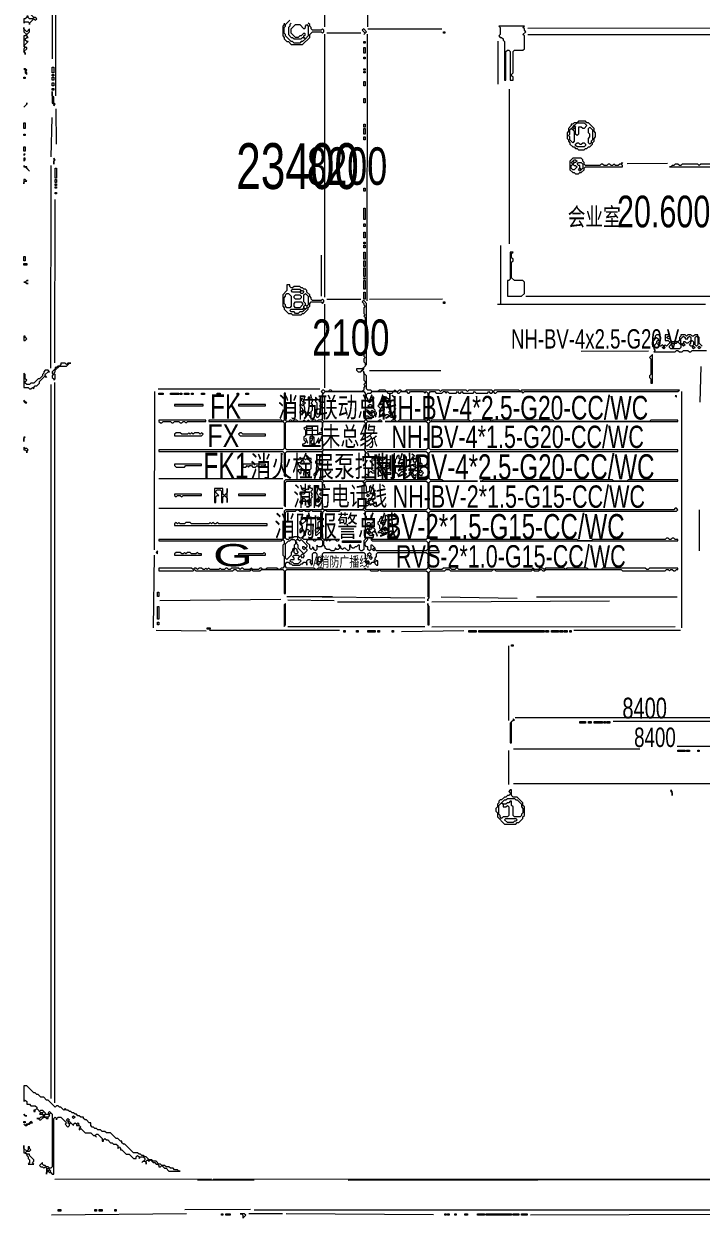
# Model space of a CAD drawing. Extents: x 10 to 1972, y 14 to 1392.
# Drawn here: x 10 to 486, y 14 to 854 of the extents above; entities that cross this region are included whole.
import ezdxf

# ---------------------------------------------------------------- set-up
doc = ezdxf.new("R2010")
doc.units = 0
for name, color, linetype, lineweight in [('OCR_TEXT', 6, 'Continuous', 0), ('TRACE_CURVE', 6, 'Continuous', 0), ('TRACE_STRAIGHT', 5, 'Continuous', 0), ('TRACE_TEXT_SYMBOL', 6, 'Continuous', 0)]:
    doc.layers.add(name, color=color, linetype=linetype, lineweight=lineweight)
doc.styles.add('wqy-unicode', font='wqy-unicode.lff')

msp = doc.modelspace()

# ---------------------------------------------------------------- linework, layer by layer
at = {"layer": 'TRACE_CURVE', "color": 6}
for points in [[(494, 755), (486, 755), (485, 754), (484, 755), (473, 755), (472, 754), (471, 754), (470, 755), (468, 755), (467, 754), (466, 754), (465, 753), (464, 753), (495, 753)], [(249, 659), (248, 658), (249, 657), (249, 656), (250, 655), (249, 654), (249, 650), (250, 649), (249, 648), (250, 647), (250, 622), (249, 621), (249, 620), (250, 619), (249, 618), (249, 616), (250, 615), (250, 613), (248, 611), (244, 611), (244, 610), (245, 609), (247, 609), (248, 610), (249, 609), (249, 603), (250, 602), (250, 601), (249, 600), (250, 599), (249, 598), (249, 596), (248, 595), (227, 595), (226, 596), (225, 596), (224, 595), (222, 595), (221, 596), (220, 596), (219, 595), (220, 594), (220, 588), (219, 587), (218, 588), (218, 590), (217, 589), (215, 591), (215, 588), (216, 587), (216, 583), (215, 582), (215, 578), (216, 577), (217, 577), (218, 578), (218, 579), (219, 580), (220, 579), (220, 576), (219, 575), (217, 575), (216, 574), (215, 575)], [(327, 595), (328, 594), (336, 594), (337, 595), (338, 594), (339, 594), (340, 595), (341, 594), (342, 594), (343, 595), (360, 595), (361, 594), (362, 595), (470, 595), (471, 596), (360, 596), (359, 595), (358, 596), (341, 596), (340, 595), (339, 596), (323, 596), (322, 595), (321, 596), (304, 596), (303, 595), (302, 596), (279, 596), (278, 595), (276, 595), (275, 596), (274, 596), (273, 595), (272, 595), (271, 596), (270, 595), (265, 595), (264, 596), (260, 596), (259, 595), (255, 595), (254, 596), (252, 596), (251, 597), (251, 606), (249, 608), (249, 609), (248, 610), (249, 611), (249, 612), (251, 614), (251, 657), (249, 659)], [(472, 634), (471, 633), (471, 631), (470, 630), (469, 630), (468, 631), (467, 630), (466, 630), (464, 632), (463, 632), (462, 633), (463, 634), (464, 634), (464, 635), (461, 635), (461, 631), (463, 631), (464, 630), (464, 629), (462, 627), (461, 628), (460, 627), (459, 628), (458, 627), (457, 627), (456, 628), (456, 629), (457, 630), (457, 631), (458, 632), (458, 633), (457, 634), (457, 635), (455, 635), (454, 634), (454, 633), (453, 632), (452, 632), (452, 627), (453, 626), (453, 625), (454, 624), (453, 623), (468, 623), (469, 624), (470, 624), (471, 623), (473, 623), (474, 624), (477, 624), (478, 623), (479, 623), (480, 624), (490, 624)], [(487, 627), (485, 629), (485, 633), (484, 634), (484, 635), (482, 635), (481, 634), (480, 634), (479, 635), (477, 635), (476, 634), (475, 635), (472, 635), (472, 634)], [(215, 575), (213, 575), (212, 574), (211, 574), (210, 575), (209, 574), (208, 574), (207, 575), (206, 574), (203, 574), (202, 575), (200, 575), (199, 574), (198, 575), (197, 575), (196, 574), (195, 574), (194, 575), (194, 594), (193, 594), (193, 575), (192, 574), (191, 575), (140, 575), (140, 574), (192, 574), (193, 573), (193, 555), (192, 554), (105, 554), (105, 553), (192, 553), (193, 552), (193, 536), (194, 535), (194, 552), (195, 553), (219, 553), (220, 552), (220, 550), (219, 549), (218, 550), (218, 545), (217, 544), (216, 545), (216, 546), (215, 546), (215, 545), (216, 544), (216, 543), (217, 542), (217, 540), (214, 537), (214, 536), (215, 536), (216, 537), (216, 538), (217, 539), (217, 540), (218, 541), (219, 541), (220, 540), (220, 534), (219, 533)], [(254, 594), (255, 595), (265, 595), (266, 594), (269, 594), (270, 595), (272, 595), (273, 594), (274, 594), (275, 595), (279, 595), (280, 594), (281, 594), (282, 595), (291, 595), (292, 594), (293, 595), (294, 594), (294, 575), (293, 574), (292, 575), (274, 575), (273, 574), (272, 574), (271, 575), (269, 575), (268, 574), (264, 574), (293, 574), (294, 573), (294, 555), (293, 554), (251, 554), (250, 555), (250, 559), (251, 560), (250, 561), (250, 568), (251, 569), (251, 573), (252, 574), (262, 574), (261, 575), (260, 575), (259, 574), (252, 574), (250, 576), (250, 577), (251, 578), (252, 578), (253, 577), (256, 577), (256, 578), (257, 579), (258, 579), (258, 580), (257, 581), (257, 582), (256, 583), (256, 588), (255, 589), (256, 590), (256, 591), (255, 591)], [(255, 591), (255, 590), (254, 589), (254, 588), (253, 587), (252, 588), (252, 590), (251, 591), (251, 593), (252, 594), (254, 594)], [(410, 491), (409, 490), (400, 490), (399, 491), (296, 491), (295, 492), (295, 510), (296, 511), (469, 511), (470, 512), (469, 513), (468, 513), (467, 512), (296, 512), (295, 513), (295, 531), (296, 532), (329, 532), (305, 532), (304, 533), (296, 533), (295, 534), (295, 552), (296, 553), (470, 553), (470, 554), (296, 554), (295, 555), (295, 573), (296, 574), (470, 574), (470, 575), (451, 575), (450, 574), (383, 574), (382, 575), (340, 575), (339, 574), (338, 575), (326, 575), (325, 574), (324, 574), (323, 575), (297, 575), (296, 574), (295, 575), (295, 594), (296, 595), (299, 595), (300, 594), (304, 594), (305, 595), (306, 595), (307, 594), (308, 595), (309, 594), (314, 594), (315, 595), (316, 594), (317, 594), (318, 595), (319, 594), (326, 594), (327, 595)], [(219, 533), (194, 533), (193, 532), (193, 515), (194, 514), (194, 531), (195, 532), (219, 532), (220, 531), (220, 526), (219, 525), (218, 526), (218, 527), (217, 527), (216, 528), (215, 528), (215, 515), (217, 515), (219, 517), (220, 516), (220, 513), (219, 512), (194, 512), (193, 511), (193, 492), (192, 491), (105, 491), (105, 490), (191, 490), (192, 491), (193, 490), (193, 488), (192, 487), (192, 480), (193, 479), (193, 472), (192, 471), (191, 471), (190, 470), (189, 470), (188, 471), (181, 471), (180, 470), (178, 470), (177, 471), (176, 471), (175, 470), (171, 470), (170, 471), (169, 470), (165, 470), (164, 471), (163, 471), (162, 470), (161, 471), (156, 471), (155, 470), (154, 470), (153, 471), (152, 471), (151, 470), (149, 470), (148, 471), (147, 470)], [(375, 469), (376, 469), (377, 470), (430, 470), (431, 469), (461, 469), (462, 470), (463, 470), (464, 469), (465, 470), (466, 470), (467, 469), (468, 469), (469, 470), (470, 470), (470, 471), (450, 471), (449, 470), (448, 470), (447, 471), (417, 471), (416, 470), (407, 470), (406, 471), (392, 471), (391, 470), (390, 471), (377, 471), (376, 470), (375, 471), (373, 471), (372, 470), (369, 470), (368, 471), (367, 470), (316, 470), (315, 471), (314, 471), (313, 470), (311, 470), (310, 471), (305, 471), (304, 470), (296, 470), (295, 471), (295, 481), (296, 482), (302, 482), (302, 483), (296, 483), (295, 484), (295, 489), (296, 490), (470, 490), (470, 491), (468, 491), (467, 492), (466, 492), (465, 491), (464, 491), (463, 492), (462, 492), (461, 491), (410, 491)], [(213, 481), (214, 482), (215, 482), (216, 481), (216, 474), (217, 473), (220, 476), (220, 481), (221, 482), (249, 482), (250, 481), (250, 478), (251, 477), (250, 476), (250, 475), (251, 475), (252, 474), (254, 474), (255, 475), (256, 475), (258, 473), (259, 473), (259, 476), (258, 476), (257, 477), (257, 478), (258, 479), (258, 481), (259, 482), (293, 482), (294, 481), (294, 471), (293, 470), (251, 470), (250, 471), (249, 470), (221, 470), (220, 471), (217, 471), (216, 470), (215, 470), (214, 471), (195, 471), (194, 472), (194, 474), (195, 475), (196, 475), (197, 474), (198, 474), (199, 473), (204, 473), (205, 474), (206, 474), (207, 475), (208, 475), (209, 474), (209, 473), (209, 476), (210, 477), (211, 477), (212, 476), (211, 475), (212, 474), (212, 473)], [(212, 473), (213, 474), (213, 481)], [(147, 470), (141, 470), (140, 471), (139, 470), (138, 471), (137, 470), (136, 470), (135, 471), (133, 471), (132, 470), (131, 471), (130, 471), (129, 470), (128, 471), (105, 471), (105, 469), (129, 469), (130, 470), (131, 469), (157, 469), (158, 470), (159, 470), (160, 469), (169, 469), (170, 470), (171, 469), (176, 469), (177, 470), (192, 470), (193, 469), (193, 453), (194, 453), (194, 469), (195, 470), (253, 470), (254, 469), (259, 469), (260, 470), (261, 469), (293, 469), (294, 468), (294, 451), (295, 450), (294, 449), (294, 448), (294, 449), (295, 450), (295, 468), (296, 469), (306, 469), (307, 470), (309, 470), (310, 469), (339, 469), (340, 470), (341, 470), (342, 469), (367, 469), (368, 470), (369, 469), (372, 469), (373, 470), (374, 470), (375, 469)]]:
    msp.add_lwpolyline(points, dxfattribs=at)
for points in [[(455, 633), (456, 632), (456, 631), (455, 630), (455, 629), (453, 627), (452, 628), (452, 630)], [(469, 629), (470, 630), (472, 628), (472, 626), (471, 625), (465, 625), (464, 626), (464, 627), (466, 629)], [(474, 634), (475, 633), (475, 632), (477, 632), (477, 633), (478, 634), (479, 633), (479, 631), (477, 629), (476, 629), (475, 630), (474, 630), (474, 629), (473, 628), (472, 629), (472, 632)], [(479, 630), (480, 631), (481, 630), (481, 628), (480, 627), (479, 627), (478, 628), (479, 629)], [(482, 633), (483, 634), (484, 633), (484, 628), (483, 627), (482, 628)], [(459, 626), (460, 627), (461, 626), (460, 625)], [(473, 628), (474, 629), (475, 628), (474, 627)], [(480, 626), (481, 627), (482, 626), (481, 625)], [(484, 626), (485, 627), (486, 626), (485, 625)], [(222, 595), (249, 595), (250, 594), (250, 575), (249, 574), (221, 574), (220, 575), (220, 593)], [(216, 582), (217, 583), (218, 583), (219, 582), (218, 581), (218, 580), (217, 579), (216, 580)], [(218, 585), (219, 586), (220, 585), (219, 584)], [(251, 581), (252, 582), (253, 581), (252, 580)], [(252, 585), (253, 586), (254, 586), (255, 585), (254, 584), (253, 584)], [(252, 580), (253, 581), (254, 580), (253, 579)], [(253, 579), (254, 580), (255, 579), (254, 578)], [(254, 581), (255, 582), (256, 581), (255, 580)], [(194, 573), (195, 574), (219, 574), (220, 573), (220, 570), (219, 569), (219, 568), (220, 567), (219, 566), (218, 566), (217, 565), (219, 565), (220, 564), (219, 563), (219, 562), (217, 560), (217, 559), (218, 559), (218, 560), (219, 561), (220, 560), (220, 555), (219, 554), (195, 554), (194, 555)], [(220, 573), (221, 574), (249, 574), (250, 573), (250, 555), (249, 554), (221, 554), (220, 555)], [(218, 546), (219, 547), (220, 546), (220, 545), (219, 544), (218, 545)], [(220, 553), (221, 554), (249, 554), (250, 553), (250, 533), (249, 532), (221, 532), (220, 533)], [(252, 553), (293, 553), (294, 552), (294, 534), (293, 533), (251, 533), (250, 534), (250, 536), (251, 537), (252, 536), (252, 537), (254, 539), (255, 538), (257, 538), (257, 539), (256, 539), (254, 541), (255, 542), (255, 548), (256, 549), (251, 549), (250, 550), (250, 551)], [(220, 531), (221, 532), (248, 532), (249, 531), (249, 513), (248, 512), (221, 512), (220, 513)], [(250, 531), (251, 532), (293, 532), (294, 531), (294, 513), (293, 512), (251, 512), (250, 513), (250, 514), (251, 515), (252, 515), (253, 516), (255, 516), (257, 514), (258, 515), (258, 517), (256, 517), (255, 518), (257, 520), (257, 523), (256, 524), (256, 527), (255, 527), (254, 528), (254, 529), (253, 528), (253, 525), (252, 524), (251, 525), (251, 528), (250, 529)], [(217, 520), (218, 521), (219, 520), (218, 519)], [(218, 523), (219, 524), (220, 523), (219, 522)], [(251, 522), (252, 523), (253, 522), (252, 521)], [(255, 523), (256, 524), (257, 523), (256, 522)], [(216, 519), (217, 520), (218, 519), (218, 518), (217, 517), (216, 518)], [(251, 517), (252, 518), (253, 517), (252, 516)], [(252, 519), (253, 520), (254, 519), (253, 518)], [(201, 511), (202, 512), (203, 512), (204, 511), (206, 511), (207, 512), (208, 511), (211, 511), (212, 512), (213, 511), (219, 511), (220, 510), (220, 509), (219, 508), (219, 507), (218, 506), (217, 507), (216, 506), (215, 507), (215, 508), (215, 494), (216, 494), (218, 496), (219, 496), (220, 495), (220, 492), (219, 491), (207, 491), (206, 492), (204, 492), (203, 493), (200, 493), (199, 492), (197, 492), (196, 491), (195, 491), (194, 492), (194, 510), (195, 511)], [(217, 503), (218, 504), (219, 503), (219, 500), (218, 499), (217, 500)], [(218, 506), (219, 507), (220, 506), (219, 505)], [(222, 512), (223, 511), (232, 511), (233, 512), (249, 512), (250, 511), (250, 491), (249, 490), (249, 484), (248, 483), (247, 483), (246, 484), (246, 487), (245, 487), (244, 486), (243, 486), (242, 485), (241, 485), (240, 486), (240, 487), (239, 487), (239, 484), (238, 483), (236, 485), (235, 485), (234, 484), (233, 485), (233, 486), (232, 487), (231, 487), (232, 486), (232, 485), (231, 484), (230, 484), (229, 485), (229, 484), (228, 483), (226, 483), (225, 484), (223, 484), (222, 485), (222, 486), (221, 487), (221, 490), (222, 491), (223, 490), (224, 491), (225, 490), (226, 491), (229, 491), (230, 490), (231, 490), (232, 491), (221, 491), (220, 492), (220, 510)], [(250, 510), (251, 511), (293, 511), (294, 510), (294, 492), (293, 491), (254, 491), (255, 490), (293, 490), (294, 489), (294, 484), (293, 483), (258, 483), (257, 484), (257, 485), (255, 487), (254, 487), (254, 484), (253, 483), (252, 484), (252, 486), (251, 486), (250, 487), (250, 489), (252, 491), (250, 493), (250, 495), (251, 496), (253, 494), (256, 494), (255, 495), (255, 496), (256, 497), (257, 496), (257, 498), (255, 500), (255, 503), (256, 504), (254, 506), (255, 507), (255, 508), (254, 508), (254, 506), (253, 505), (252, 505), (251, 506), (251, 507), (250, 508)], [(217, 500), (218, 499), (218, 498), (216, 496), (215, 497), (215, 498)], [(251, 502), (252, 503), (253, 503), (254, 502), (253, 501), (252, 501)], [(251, 498), (252, 499), (253, 498), (253, 497), (252, 496), (251, 497)], [(252, 496), (253, 497), (254, 496), (253, 495)], [(253, 499), (254, 500), (255, 499), (254, 498)], [(197, 490), (198, 491), (200, 491), (201, 490), (201, 488), (200, 487), (200, 485), (199, 484), (199, 483), (198, 482), (198, 480), (195, 477), (194, 478), (194, 488), (196, 490)], [(201, 490), (202, 491), (203, 491), (204, 490), (205, 491), (209, 487), (209, 486), (208, 485), (207, 486), (206, 486), (206, 485), (207, 484), (208, 485), (209, 484), (209, 483), (207, 481), (203, 485), (203, 487), (202, 488), (202, 489)], [(209, 490), (210, 491), (213, 491), (214, 490), (215, 490), (216, 491), (219, 491), (220, 490), (220, 487), (219, 486), (217, 486), (216, 487), (216, 484), (215, 483), (214, 484), (214, 485), (213, 486), (213, 485), (212, 484), (211, 485), (211, 487), (209, 489)], [(199, 479), (200, 480), (203, 480), (204, 479), (203, 478), (203, 477), (204, 477), (205, 476), (203, 474), (200, 474), (199, 475), (198, 475), (197, 476), (198, 477), (200, 477), (200, 478)], [(200, 484), (201, 485), (202, 484), (202, 483), (203, 482), (202, 481), (201, 481), (200, 482)], [(205, 480), (206, 481), (207, 480), (207, 479), (206, 478), (205, 479)], [(217, 478), (218, 479), (219, 478), (219, 476), (218, 475), (217, 476)], [(252, 481), (253, 482), (254, 481), (254, 480), (253, 479), (252, 480)], [(253, 478), (254, 479), (255, 478), (254, 477)], [(255, 484), (256, 485), (257, 484), (256, 483)], [(251, 475), (252, 476), (253, 475), (252, 474)], [(256, 476), (257, 477), (258, 476), (257, 475)]]:
    msp.add_lwpolyline(points, close=True, dxfattribs=at)
at = {"layer": 'TRACE_STRAIGHT', "color": 5}
for p, q in [((221.71, 851.38), (221.71, 1022.62)), ((32.55, 802.87), (32.67, 1012.63)), ((30, 950), (30, 829)), ((251.62, 895.13), (251.69, 851.37)), ((252, 850), (304, 850)), ((364.37, 850.56), (499.38, 850.75)), ((221.71, 661.38), (221.71, 846.38)), ((223.12, 847.32), (246.87, 847.32)), ((251.54, 658.87), (251.68, 846.38)), ((343.46, 811.11), (343.66, 841.39)), ((364.37, 846.03), (500.63, 846.12)), ((351.36, 807.63), (351.37, 698.88)), ((32.45, 793.88), (32.65, 768.86)), ((29.17, 760.1), (29.91, 787.64)), ((434.37, 755.4), (462.7, 755.59)), ((29.03, 611.38), (29.09, 753.88)), ((31.82, 615.13), (31.9, 730.13)), ((345.28, 697.63), (345.28, 656.38)), ((219, 691), (219, 662)), ((221.7, 597.62), (221.71, 656.38)), ((223.12, 659.94), (246.87, 659.94)), ((253.12, 659.98), (304.38, 660.26)), ((343.13, 656.53), (489.38, 656.43)), ((363, 662), (502, 662)), ((401.87, 623.48), (449.38, 623.59)), ((253.12, 609.84), (303.12, 609.8)), ((485.63, 587.59), (486.26, 612.61)), ((29, 600), (29, 98)), ((31.7, 95.12), (31.73, 601.38)), ((104.37, 596.84), (218.12, 596.84)), ((101.91, 483.87), (102.13, 595.12)), ((472.63, 428.87), (472.68, 595.13)), ((105, 534), (192, 534)), ((105, 513), (192, 513)), ((485, 512), (485, 483)), ((101.12, 428.85), (101.77, 480.13)), ((105.62, 448.25), (190.62, 449.12)), ((195, 451), (227, 451)), ((195.62, 450.94), (291.89, 449.96)), ((195.62, 448.52), (228.14, 448.17)), ((230.62, 447.3), (291.88, 447.31)), ((296.88, 447.13), (421.88, 447.94)), ((303.35, 450.75), (356.87, 449.89)), ((370.62, 450.82), (469.37, 450.83)), ((195.62, 430), (291.88, 429.77)), ((296.87, 429.74), (468.13, 429.97)), ((103.15, 427.33), (138.15, 426.9)), ((140.62, 427.23), (231.88, 427.29)), ((275.6, 426.38), (319.38, 427.12)), ((396.87, 427.27), (471.87, 427.3)), ((351.03, 363.87), (351.09, 416.38)), ((355.62, 365.85), (544.38, 365.88)), ((424.37, 363.35), (544.38, 363.41)), ((469.38, 345.85), (544.38, 345.91)), ((350.98, 318.87), (351.07, 342.63)), ((354.38, 343.78), (443.13, 343.86)), ((354.37, 319.45), (533.12, 319.54)), ((31.87, 41.41), (141.87, 41.57)), ((132, 41), (172, 41)), ((143.12, 41.44), (606.87, 41.52)), ((238.13, 40.59), (606.88, 41.23)), ((29.35, 16.29), (124.38, 17.34)), ((123.13, 20.07), (169.38, 20.24)), ((168.12, 17.16), (191.88, 17.23)), ((171.88, 19.8), (665.63, 19.92)), ((194.37, 17.28), (298.14, 16.51)), ((366.37, 16.38), (731.88, 17.46))]:
    msp.add_line(p, q, dxfattribs=at)
at = {"layer": 'TRACE_TEXT_SYMBOL', "color": 6}
for points in [[(14, 862), (14, 861), (17, 858), (16, 857), (14, 857), (13, 858), (13, 859), (12, 859), (12, 858), (11, 857), (10, 857), (10, 854), (11, 855), (13, 855), (14, 854), (14, 853), (14, 854), (17, 857), (18, 856), (19, 857), (18, 858), (17, 858), (15, 860), (15, 861)], [(10, 851), (10, 848), (12, 846), (11, 845), (10, 845), (10, 838), (11, 837), (10, 836), (10, 834), (11, 833), (11, 832), (11, 833), (10, 834), (12, 836), (12, 837), (11, 837), (10, 838), (13, 841), (12, 841), (11, 842), (11, 843), (12, 844), (13, 844), (12, 845), (12, 846), (14, 848), (14, 850), (12, 848), (10, 850)], [(201, 853), (204, 853), (207, 850), (208, 851), (208, 852), (209, 853), (210, 852), (210, 845), (208, 843), (207, 844), (207, 845), (208, 846), (207, 847), (205, 845), (204, 845), (203, 844), (201, 844), (198, 847), (198, 850)], [(249, 850), (248, 849), (250, 847), (249, 846), (251, 848)], [(305, 848), (306, 848), (306, 847), (305, 847)], [(344, 852), (345, 851), (345, 846), (344, 845), (345, 844), (346, 844), (347, 843), (347, 842), (348, 841), (348, 814), (349, 814), (349, 834), (350, 835), (351, 835), (352, 834), (352, 814), (354, 814), (354, 816), (353, 817), (353, 818), (354, 819), (354, 834), (355, 835), (361, 835), (362, 836), (362, 845), (361, 846), (363, 848), (362, 849), (362, 850), (361, 851), (362, 852)], [(249, 841), (250, 841), (250, 840), (249, 840)], [(249, 837), (250, 837), (250, 833), (249, 833)], [(30, 823), (31, 823), (31, 819), (30, 819)], [(249, 830), (250, 830), (250, 829), (249, 829)], [(10, 822), (11, 821), (11, 819), (12, 818), (12, 819), (11, 820), (12, 821), (11, 822)], [(10, 816), (11, 816), (11, 815), (10, 815)], [(30, 818), (31, 818), (31, 817), (30, 817)], [(30, 816), (31, 816), (31, 814), (30, 814)], [(249, 822), (250, 822), (250, 821), (249, 821)], [(249, 820), (250, 820), (250, 819), (249, 819)], [(30, 812), (31, 812), (31, 810), (30, 810)], [(30, 808), (31, 808), (31, 807), (30, 807)], [(30, 806), (30, 798), (31, 797), (31, 796), (32, 797), (31, 798), (31, 802), (30, 803)], [(249, 813), (250, 813), (250, 810), (249, 810)], [(12, 798), (12, 797), (10, 795), (12, 797)], [(249, 801), (250, 801), (250, 798), (249, 798)], [(10, 784), (11, 784), (11, 780), (10, 780)], [(249, 783), (250, 783), (250, 781), (249, 781)], [(400, 785), (399, 784), (397, 784), (396, 783), (395, 783), (395, 782), (393, 780), (393, 778), (392, 777), (392, 773), (393, 772), (393, 771), (394, 770), (394, 769), (396, 767), (397, 767), (398, 766), (399, 766), (400, 765), (404, 765), (405, 766), (406, 766), (407, 767), (408, 767), (410, 769), (410, 770), (411, 771), (411, 773), (412, 774), (412, 777), (411, 778), (411, 780), (407, 784), (406, 784), (405, 785)], [(395, 780), (396, 781), (397, 780), (396, 779)], [(396, 781), (397, 782), (398, 781), (397, 780)], [(399, 784), (404, 784), (406, 782), (404, 780), (403, 780), (402, 781), (400, 781), (400, 776), (399, 775), (398, 776), (398, 781), (397, 782)], [(407, 780), (408, 781), (410, 779), (410, 772), (409, 771), (409, 770), (408, 769), (407, 770), (407, 773), (408, 774), (408, 776), (407, 777)], [(10, 776), (11, 776), (11, 775), (10, 775)], [(249, 780), (250, 780), (250, 776), (249, 776)], [(249, 774), (250, 774), (250, 772), (249, 772)], [(394, 779), (395, 780), (397, 778), (397, 771), (396, 770), (394, 772), (394, 774), (393, 775), (394, 776)], [(10, 767), (11, 767), (11, 764), (10, 764)], [(398, 769), (399, 770), (400, 770), (401, 769), (402, 769), (403, 770), (404, 770), (405, 769), (405, 768), (404, 767), (399, 767), (398, 768)], [(10, 762), (10, 761), (11, 762)], [(10, 759), (10, 757), (11, 758), (11, 759)], [(31, 759), (31, 755), (31, 757), (32, 758)], [(396, 759), (394, 757), (394, 751), (396, 749), (397, 749), (398, 748), (400, 748), (401, 749), (402, 749), (404, 751), (404, 752), (405, 753), (431, 753), (431, 754), (430, 755), (431, 756), (430, 755), (429, 755), (428, 754), (426, 754), (425, 755), (424, 754), (423, 754), (422, 755), (421, 755), (420, 754), (418, 754), (417, 755), (416, 755), (415, 754), (405, 754), (404, 755), (404, 756), (403, 757), (403, 758), (402, 759)], [(395, 756), (396, 757), (397, 756), (396, 755)], [(396, 757), (397, 758), (398, 758), (399, 757), (398, 756), (397, 756)], [(399, 755), (400, 756), (402, 756), (403, 755), (403, 752), (402, 751), (401, 752), (401, 754), (400, 754)], [(10, 754), (10, 753), (11, 753), (14, 750), (12, 752), (12, 753), (11, 753)], [(32, 752), (33, 752), (33, 745), (32, 745)], [(395, 754), (396, 755), (397, 754), (398, 754), (399, 753), (397, 751), (396, 751), (395, 752)], [(400, 751), (401, 752), (402, 751), (401, 750)], [(10, 744), (10, 741), (10, 742), (11, 743), (12, 743), (11, 744)], [(32, 744), (33, 744), (33, 742), (32, 742)], [(32, 741), (33, 741), (33, 740), (32, 740)], [(32, 739), (33, 739), (33, 738), (32, 738)], [(32, 735), (33, 735), (33, 734), (32, 734)], [(249, 738), (250, 738), (250, 736), (249, 736)], [(249, 724), (250, 724), (250, 716), (249, 716)], [(249, 713), (250, 713), (250, 711), (249, 711)], [(249, 707), (250, 707), (250, 703), (249, 703)], [(249, 700), (250, 700), (250, 699), (249, 699)], [(249, 698), (250, 698), (250, 696), (249, 696)], [(10, 690), (11, 690), (11, 687), (10, 687)], [(249, 693), (250, 693), (250, 688), (249, 688)], [(352, 693), (352, 674), (351, 673), (350, 673), (350, 662), (360, 662), (362, 664), (362, 672), (361, 673), (355, 673), (353, 675), (353, 686), (354, 687), (354, 688), (353, 689), (353, 692), (354, 693)], [(10, 685), (12, 685), (12, 684), (10, 684)], [(249, 687), (250, 687), (250, 683), (249, 683)], [(249, 682), (250, 682), (250, 676), (249, 676)], [(12, 673), (11, 672), (10, 672), (11, 672), (12, 671), (13, 671), (12, 671), (11, 672), (12, 673), (13, 673)], [(249, 675), (250, 675), (250, 674), (249, 674)], [(249, 673), (250, 673), (250, 667), (249, 667)], [(195, 670), (195, 666), (192, 663), (192, 655), (193, 654), (193, 653), (196, 650), (198, 650), (199, 649), (205, 649), (206, 650), (207, 650), (210, 653), (210, 654), (211, 655), (211, 657), (212, 658), (219, 658), (220, 657), (221, 658), (221, 659), (220, 660), (219, 659), (213, 659), (212, 660), (212, 661), (211, 662), (211, 663), (209, 665), (209, 666), (208, 667), (207, 667), (206, 668), (205, 668), (204, 669), (200, 669), (199, 668), (198, 668), (197, 669), (197, 670)], [(194, 663), (195, 664), (196, 664), (198, 662), (198, 655), (197, 654), (195, 654), (194, 655), (194, 656), (193, 657), (193, 661), (194, 662)], [(198, 666), (199, 667), (204, 667), (205, 666), (204, 665), (199, 665)], [(204, 665), (205, 666), (206, 666), (207, 665), (206, 664), (205, 664)], [(207, 663), (208, 664), (210, 662), (210, 656), (209, 655), (208, 656), (208, 657), (207, 658)], [(249, 665), (250, 665), (250, 660), (249, 660)], [(200, 662), (201, 663), (204, 663), (205, 662), (205, 661), (204, 660), (201, 660), (200, 661)], [(200, 657), (201, 658), (205, 658), (206, 657), (206, 656), (204, 654), (201, 654), (200, 655)], [(207, 655), (208, 656), (209, 655), (209, 654), (208, 653), (207, 654)], [(305, 658), (306, 658), (306, 657), (305, 657)], [(197, 652), (198, 653), (206, 653), (207, 652), (206, 651), (204, 651), (203, 650), (201, 650), (200, 651), (198, 651)], [(206, 653), (207, 654), (208, 653), (207, 652)], [(10, 634), (10, 631), (11, 631), (12, 632), (11, 633), (11, 634)], [(36, 615), (36, 614), (35, 613), (34, 613), (33, 612), (32, 612), (32, 611), (30, 609), (30, 608), (31, 607), (30, 606), (30, 605), (31, 604), (31, 603), (32, 604), (32, 607), (31, 608), (32, 609), (32, 610), (35, 613), (40, 613), (42, 615), (43, 615), (41, 615), (40, 614), (39, 615)], [(452, 621), (450, 619), (451, 618), (451, 607), (450, 606), (450, 605), (451, 604), (451, 601), (452, 601)], [(25, 610), (24, 609), (24, 608), (23, 607), (23, 606), (21, 604), (20, 604), (17, 601), (15, 601), (14, 600), (12, 600), (11, 601), (11, 602), (12, 603), (11, 604), (11, 607), (10, 608), (10, 598), (13, 598), (14, 597), (15, 597), (16, 598), (17, 597), (17, 598), (18, 599), (19, 599), (21, 601), (21, 602), (25, 606), (26, 605), (25, 606), (25, 607), (27, 609), (28, 609), (27, 610)], [(10, 589), (10, 588), (11, 587), (12, 587)], [(105, 594), (108, 594), (108, 593), (105, 593)], [(113, 594), (119, 594), (119, 593), (113, 593)], [(120, 594), (121, 594), (121, 593), (120, 593)], [(123, 594), (126, 594), (126, 593), (123, 593)], [(128, 594), (129, 594), (129, 593), (128, 593)], [(135, 594), (137, 594), (137, 593), (135, 593)], [(146, 594), (148, 594), (148, 593), (146, 593)], [(160, 594), (161, 594), (161, 593), (160, 593)], [(166, 594), (168, 594), (168, 593), (166, 593)], [(210, 591), (210, 590), (209, 589), (207, 589), (206, 590), (205, 590), (205, 589), (206, 588), (207, 588), (208, 587), (206, 585), (205, 586), (204, 586), (204, 585), (206, 583), (206, 582), (205, 581), (204, 581), (204, 580), (205, 579), (206, 579), (206, 581), (207, 582), (208, 581), (208, 577), (210, 579), (211, 578), (211, 577), (212, 577), (212, 581), (213, 582), (213, 586), (212, 587), (213, 588), (213, 590), (212, 589), (211, 590), (211, 591)], [(264, 591), (263, 590), (262, 590), (261, 589), (261, 587), (259, 585), (261, 583), (260, 582), (261, 581), (260, 580), (260, 578), (261, 579), (262, 578), (264, 578), (265, 579), (266, 579), (268, 577), (269, 577), (269, 580), (268, 579), (267, 580), (267, 581), (268, 582), (268, 585), (267, 586), (268, 587), (268, 588), (267, 589), (267, 590), (266, 590), (265, 591)], [(262, 589), (263, 590), (264, 589), (264, 588), (263, 587), (262, 588)], [(265, 588), (266, 589), (267, 588), (266, 587)], [(468, 592), (469, 591), (469, 592)], [(116, 586), (116, 585), (136, 585), (136, 586)], [(161, 586), (161, 585), (180, 585), (180, 586)], [(209, 580), (210, 581), (211, 580), (210, 579)], [(262, 584), (263, 585), (264, 584), (263, 583)], [(262, 579), (263, 580), (264, 579), (263, 578)], [(105, 575), (105, 574), (106, 573), (107, 573), (108, 574), (113, 574), (114, 573), (115, 573), (116, 574), (119, 574), (120, 573), (121, 573), (122, 574), (123, 574), (124, 573), (125, 574), (138, 574), (138, 575)], [(10, 563), (10, 560), (10, 562), (11, 563)], [(117, 566), (116, 565), (116, 564), (135, 564), (136, 565), (135, 566), (134, 565), (133, 566), (130, 566), (129, 565), (128, 566), (127, 565), (126, 566), (125, 565), (121, 565), (120, 566)], [(162, 566), (161, 565), (162, 564), (180, 564), (180, 565), (164, 565), (163, 566)], [(208, 570), (207, 569), (208, 568), (208, 564), (207, 563), (207, 561), (208, 560), (208, 559), (207, 558), (206, 558), (206, 557), (212, 557), (213, 558), (215, 558), (214, 559), (213, 558), (212, 559), (212, 560), (213, 561), (213, 562), (214, 563), (213, 564), (213, 570), (212, 569), (209, 569)], [(211, 563), (212, 564), (213, 563), (212, 562)], [(10, 556), (10, 554), (11, 554), (12, 553), (12, 552), (12, 553), (13, 554), (12, 555), (11, 555)], [(209, 550), (209, 548), (208, 547), (207, 548), (205, 548), (204, 549), (204, 548), (205, 547), (206, 547), (207, 546), (207, 545), (206, 544), (205, 544), (204, 545), (203, 545), (203, 544), (205, 542), (205, 541), (204, 540), (203, 540), (203, 539), (204, 538), (204, 537), (205, 538), (205, 540), (206, 541), (207, 540), (207, 536), (207, 538), (208, 539), (210, 537), (210, 536), (211, 536), (211, 540), (212, 541), (212, 545), (211, 546), (212, 547), (212, 548), (211, 548)], [(209, 548), (210, 549), (211, 548), (210, 547)], [(260, 549), (260, 546), (259, 545), (259, 544), (260, 543), (258, 541), (259, 541), (260, 540), (260, 539), (259, 538), (259, 537), (260, 536), (261, 536), (262, 537), (268, 537), (268, 538), (266, 538), (265, 539), (265, 540), (266, 541), (267, 541), (267, 545), (268, 546), (268, 547), (266, 547), (265, 548), (265, 549), (264, 549), (264, 548), (262, 546), (261, 547), (261, 549)], [(273, 550), (272, 549), (272, 548), (271, 547), (271, 545), (270, 544), (271, 543), (271, 538), (272, 538), (273, 537), (273, 536), (274, 536), (274, 537), (276, 539), (277, 538), (277, 537), (278, 536), (279, 537), (278, 538), (278, 539), (279, 540), (278, 541), (279, 542), (279, 549), (278, 550), (278, 548), (277, 547), (275, 547), (274, 548), (274, 550)], [(286, 550), (286, 546), (285, 545), (284, 546), (284, 549), (283, 549), (283, 548), (282, 547), (282, 545), (281, 544), (281, 543), (282, 542), (282, 539), (281, 538), (281, 537), (282, 537), (283, 538), (284, 537), (284, 536), (285, 536), (287, 538), (289, 536), (290, 536), (290, 537), (291, 538), (289, 540), (289, 541), (290, 542), (290, 544), (289, 545), (289, 548), (287, 550)], [(116, 544), (116, 543), (117, 542), (123, 542), (124, 543), (135, 543), (135, 544)], [(164, 544), (164, 542), (166, 542), (167, 543), (168, 542), (169, 543), (170, 543), (171, 542), (173, 542), (174, 543), (175, 542), (176, 542), (177, 543), (178, 542), (179, 543), (180, 543), (180, 544)], [(208, 539), (209, 540), (210, 540), (211, 539), (210, 538), (209, 538)], [(261, 540), (262, 541), (263, 541), (264, 540), (264, 538), (263, 537), (262, 537), (261, 538)], [(264, 543), (265, 544), (266, 543), (265, 542)], [(284, 543), (285, 544), (286, 543), (285, 542)], [(285, 541), (286, 542), (287, 541), (287, 540), (286, 539), (285, 540)], [(287, 544), (288, 545), (289, 544), (288, 543)], [(288, 539), (289, 540), (290, 539), (289, 538)], [(210, 529), (210, 527), (209, 526), (208, 527), (205, 527), (206, 526), (207, 526), (208, 525), (208, 524), (207, 523), (206, 523), (205, 524), (204, 524), (204, 523), (206, 521), (206, 519), (205, 518), (204, 518), (204, 517), (205, 516), (206, 516), (206, 519), (207, 520), (208, 519), (208, 515), (208, 517), (209, 518), (210, 517), (210, 516), (211, 515), (212, 515), (212, 520), (213, 521), (212, 522), (213, 523), (212, 524), (212, 525), (213, 526), (213, 527), (212, 527)], [(333, 533), (332, 532), (331, 532), (470, 532), (470, 533), (435, 533), (434, 532), (425, 532), (424, 533)], [(116, 523), (116, 522), (117, 521), (118, 522), (120, 522), (121, 521), (122, 522), (135, 522), (135, 523)], [(144, 527), (144, 517), (145, 517), (145, 521), (146, 522), (147, 522), (145, 524), (145, 525), (146, 526), (148, 526), (149, 525), (149, 517), (150, 517), (150, 521), (151, 522), (153, 520), (153, 517), (153, 527), (153, 524), (151, 522), (150, 523), (150, 527)], [(161, 523), (161, 522), (180, 522), (180, 523)], [(209, 518), (210, 519), (211, 519), (212, 518), (211, 517), (210, 517)], [(209, 508), (209, 507), (208, 506), (206, 506), (205, 507), (205, 506), (206, 505), (207, 506), (208, 505), (208, 504), (206, 502), (204, 504), (204, 502), (206, 500), (204, 498), (204, 496), (205, 496), (205, 497), (206, 498), (207, 497), (207, 494), (208, 494), (208, 497), (209, 498), (210, 498), (211, 497), (210, 496), (210, 495), (211, 494), (212, 495), (212, 507), (211, 506), (210, 507), (210, 508)], [(264, 508), (264, 505), (263, 504), (262, 505), (262, 507), (261, 507), (261, 506), (260, 505), (260, 504), (259, 503), (259, 502), (260, 501), (260, 499), (261, 498), (259, 496), (261, 496), (262, 495), (263, 495), (264, 496), (266, 496), (267, 495), (267, 494), (268, 494), (268, 495), (269, 496), (269, 497), (268, 497), (267, 496), (266, 497), (266, 498), (267, 499), (267, 500), (268, 501), (268, 502), (267, 502), (266, 503), (267, 504), (267, 506), (265, 508)], [(117, 503), (116, 502), (116, 501), (181, 501), (181, 502), (147, 502), (146, 503), (145, 502), (144, 502), (143, 503), (142, 502), (141, 503), (140, 502), (128, 502), (127, 503), (124, 503), (123, 502), (120, 502), (119, 503), (118, 502)], [(261, 496), (262, 497), (263, 496), (262, 495)], [(262, 502), (263, 503), (264, 502), (263, 501)], [(263, 499), (264, 500), (265, 499), (265, 498), (264, 497), (263, 498)], [(234, 490), (247, 490), (247, 489), (234, 489)], [(104, 483), (103, 482), (104, 481)], [(117, 482), (116, 481), (116, 480), (135, 480), (135, 481), (133, 481), (132, 482), (131, 481), (128, 481), (127, 482), (125, 482), (124, 481), (123, 482), (122, 481), (121, 481), (120, 482)], [(179, 482), (178, 481), (161, 481), (161, 480), (180, 480), (180, 481)], [(104, 454), (105, 454), (105, 451), (104, 451)], [(194, 446), (193, 445), (193, 430), (194, 431)], [(294, 446), (294, 431), (295, 431), (295, 444), (294, 445)], [(104, 444), (105, 444), (105, 435), (104, 435)], [(104, 433), (105, 433), (105, 431), (104, 431)], [(139, 429), (141, 429), (141, 428), (139, 428)], [(235, 427), (236, 427), (236, 426), (235, 426)], [(244, 427), (245, 427), (245, 426), (244, 426)], [(252, 427), (257, 427), (257, 426), (252, 426)], [(259, 427), (260, 427), (260, 426), (259, 426)], [(269, 427), (270, 427), (270, 426), (269, 426)], [(323, 427), (328, 427), (328, 426), (323, 426)], [(330, 427), (376, 427), (376, 426), (330, 426)], [(377, 427), (379, 427), (379, 426), (377, 426)], [(381, 427), (386, 427), (386, 426), (381, 426)], [(387, 427), (389, 427), (389, 426), (387, 426)], [(390, 427), (392, 427), (392, 426), (390, 426)], [(394, 427), (395, 427), (395, 426), (394, 426)], [(353, 417), (354, 417), (354, 416), (353, 416)], [(354, 365), (354, 364), (352, 362), (352, 348), (353, 348), (353, 363), (354, 364), (355, 364)], [(401, 363), (405, 363), (405, 362), (401, 362)], [(407, 363), (409, 363), (409, 362), (407, 362)], [(411, 363), (417, 363), (417, 362), (411, 362)], [(418, 363), (419, 363), (419, 362), (418, 362)], [(420, 363), (422, 363), (422, 362), (420, 362)], [(470, 343), (475, 343), (475, 342), (470, 342)], [(476, 343), (478, 343), (478, 342), (476, 342)], [(484, 343), (485, 343), (485, 342), (484, 342)], [(352, 315), (351, 314), (352, 313), (352, 312), (351, 311), (350, 311), (349, 310), (348, 310), (346, 308), (345, 308), (344, 307), (344, 306), (343, 305), (343, 303), (342, 302), (342, 300), (343, 299), (343, 296), (348, 291), (356, 291), (357, 292), (358, 292), (361, 295), (361, 296), (362, 297), (362, 303), (361, 304), (361, 306), (357, 310), (354, 310), (353, 311), (353, 315)], [(465, 315), (465, 314), (466, 313), (466, 311), (466, 314)], [(346, 306), (347, 305), (347, 303), (349, 303), (350, 304), (351, 303), (351, 297), (350, 296), (347, 296), (346, 295), (345, 296), (345, 297), (344, 298), (344, 304)], [(349, 308), (350, 309), (355, 309), (356, 308), (357, 308), (360, 305), (360, 303), (361, 302), (361, 299), (360, 298), (360, 297), (359, 296), (355, 296), (354, 297), (354, 303), (353, 304), (353, 307), (352, 307), (351, 306), (350, 306), (349, 305), (347, 305), (346, 306), (348, 308)], [(348, 294), (349, 295), (356, 295), (357, 294), (356, 293), (355, 293), (354, 292), (350, 292)], [(10, 87), (11, 86), (12, 86), (11, 86)], [(21, 89), (22, 90), (23, 90), (24, 89), (23, 88), (22, 88)], [(23, 88), (24, 89), (25, 88), (25, 87), (24, 86), (23, 87)], [(24, 86), (25, 87), (27, 87), (28, 86), (27, 85), (25, 85)], [(27, 88), (28, 89), (29, 88), (28, 87)], [(40, 83), (41, 84), (42, 83), (41, 82)], [(44, 85), (45, 86), (46, 85), (45, 84)], [(15, 82), (13, 80), (12, 80), (11, 79), (10, 80), (11, 79), (12, 79), (13, 80), (14, 80), (15, 81), (16, 81)], [(10, 82), (11, 82), (11, 81), (10, 81)], [(41, 81), (42, 82), (43, 81), (42, 80)], [(47, 80), (48, 81), (49, 80), (48, 79)], [(10, 65), (10, 60), (11, 60), (12, 59), (12, 58), (13, 57), (13, 56), (14, 55), (14, 53), (13, 52), (17, 52), (16, 53), (17, 54), (17, 55), (14, 58), (14, 59), (12, 59), (11, 60), (12, 61), (14, 61), (15, 62), (14, 63), (14, 64), (13, 64), (13, 62), (12, 61), (10, 63)], [(26, 48), (27, 49), (28, 48), (27, 47)], [(27, 47), (28, 48), (29, 47), (28, 46)], [(34, 20), (36, 20), (36, 19), (34, 19)], [(60, 20), (61, 20), (61, 19), (60, 19)], [(63, 20), (65, 20), (65, 19), (63, 19)], [(74, 20), (75, 20), (75, 19), (74, 19)], [(149, 17), (150, 17), (150, 16), (149, 16)], [(152, 17), (155, 17), (155, 16), (152, 16)], [(162, 17), (163, 17), (164, 16), (164, 14), (166, 16), (165, 17)], [(306, 17), (307, 17), (307, 16), (306, 16)], [(308, 17), (309, 17), (309, 16), (308, 16)], [(313, 17), (314, 17), (314, 16), (313, 16)], [(320, 17), (322, 17), (322, 16), (320, 16)], [(329, 17), (334, 17), (334, 16), (329, 16)], [(335, 17), (353, 17), (353, 16), (335, 16)], [(354, 17), (358, 17), (358, 16), (354, 16)], [(360, 17), (364, 17), (364, 16), (360, 16)]]:
    msp.add_lwpolyline(points, close=True, dxfattribs=at)
for points in [[(193, 854), (193, 853), (192, 852), (192, 845), (193, 844), (193, 843), (195, 841), (196, 841), (198, 839), (206, 839), (211, 844), (211, 846), (213, 848), (219, 848), (220, 847), (221, 848), (221, 849), (220, 850), (219, 849), (213, 849), (212, 850), (212, 851), (211, 852), (211, 853), (210, 854)], [(198, 854), (197, 853), (197, 852), (196, 851), (196, 846), (198, 844), (199, 844), (200, 843), (205, 843), (206, 844), (207, 844), (208, 843), (206, 841), (205, 841), (204, 840), (200, 840), (199, 841), (198, 841), (194, 845), (194, 846), (193, 847), (193, 851), (194, 852), (194, 853), (197, 856)], [(10, 107), (10, 96), (11, 97), (12, 96), (12, 94), (14, 94), (15, 93), (18, 93), (19, 92), (19, 91), (18, 90), (17, 90), (17, 89), (18, 89), (18, 90), (19, 91), (22, 88), (21, 87), (23, 87), (24, 86), (23, 85), (22, 85), (21, 84), (19, 84), (20, 84), (21, 83), (22, 83), (24, 85), (25, 85), (26, 84), (27, 84), (27, 85), (28, 86), (28, 87), (29, 88), (30, 87), (30, 50), (29, 49), (28, 49), (27, 50), (26, 50), (25, 51), (24, 51), (23, 52), (23, 53), (21, 51), (22, 50), (23, 50), (24, 49), (25, 50), (26, 49), (26, 45), (26, 46), (27, 47), (28, 46), (29, 46), (30, 45), (31, 45), (31, 84), (32, 85), (33, 84), (33, 83), (33, 84), (34, 85)], [(47, 87), (46, 87), (45, 88), (44, 88), (43, 89), (42, 89), (41, 90), (40, 90), (39, 91), (38, 90), (36, 92), (35, 92), (34, 93), (33, 93), (32, 92), (27, 97), (26, 97), (24, 99), (22, 99), (20, 101), (19, 101), (18, 102), (17, 102), (12, 107), (10, 107)], [(34, 85), (36, 85), (40, 81), (39, 80), (41, 78), (42, 79), (42, 80), (43, 81), (45, 79), (45, 80), (46, 81), (47, 80), (47, 79), (49, 79), (50, 78), (49, 77), (49, 76), (50, 77), (53, 74), (57, 74), (59, 72), (60, 72), (61, 71), (60, 72), (61, 73), (62, 73), (65, 70), (65, 68), (66, 68), (66, 69), (67, 70), (68, 69), (69, 69), (71, 67), (72, 67), (73, 66), (75, 66), (76, 65), (76, 63), (77, 64), (78, 63), (78, 62), (79, 62), (82, 59), (84, 59), (87, 56), (89, 56), (89, 57), (90, 58), (91, 57), (91, 56), (92, 57), (94, 57), (95, 56), (95, 55), (93, 53), (94, 54), (95, 54), (96, 53), (96, 52), (96, 54), (97, 55), (98, 54), (99, 55)], [(99, 55), (101, 53), (102, 53), (103, 52), (104, 52), (105, 51), (105, 50), (106, 50), (107, 51), (109, 49), (110, 49), (112, 47), (120, 47), (119, 47), (118, 48), (116, 48), (115, 49), (113, 49), (112, 50), (110, 50), (109, 51), (107, 51), (106, 52), (105, 52), (103, 54), (101, 54), (100, 55), (98, 55), (96, 57), (95, 57), (94, 58), (93, 58), (92, 59), (91, 59), (90, 60), (87, 60), (81, 66), (80, 66), (79, 67), (79, 68), (78, 68), (76, 70), (75, 70), (71, 74), (68, 74), (67, 75), (65, 75), (64, 76), (62, 76), (61, 77), (60, 77), (59, 78), (58, 78), (57, 79), (57, 81), (56, 81), (54, 83), (53, 83), (52, 84), (52, 85), (50, 85), (49, 86), (48, 86), (47, 87)]]:
    msp.add_lwpolyline(points, dxfattribs=at)

# ---------------------------------------------------------------- texts
at = {"layer": 'OCR_TEXT', "color": 6, "style": 'wqy-unicode'}
for s, height, width, p in [('23400', 32.213, 0.72, (159.36, 737.43)), ('8200', 26.356, 0.72, (209.11, 740.35)), ('20.600', 22.282, 0.72, (427.13, 710.47)), ('会业室', 12.654, 0.72, (392.46, 711.59)), ('2100', 25.38, 0.72, (212.73, 620.34)), ('NH-BV-4x2.5-G20.V', 13.563, 0.72, (352.58, 625.29)), ('FK', 17.076, 0.741814, (141, 576)), ('消防联动总线', 14.236, 0.72, (188.75, 576.87)), ('NH-BV-4*2.5-G20-CC/WC', 16.6495, 0.72, (261.09, 575.35)), ('FX', 16.071, 0.819694, (139, 556)), ('显未总缘', 13.504, 0.72, (206.08, 556.7)), ('NH-BV-4*1.5-G20-CC/WC', 15.7246, 0.72, (268.54, 555.33)), ('FK1', 18.08, 0.72, (136.19, 534)), ('消火栓展泵控制线', 14.961, 0.72, (169.25, 534.96)), ('NH-BV-4*2.5-G20-CC/WC', 17.5745, 0.72, (255.09, 533.37)), ('消防电话线', 13.445, 0.72, (199.48, 514.76)), ('NH-BV-2*1.5-G15-CC/WC', 15.7246, 0.72, (269.29, 513.33)), ('消防报警总线', 14.961, 0.72, (186.16, 493.04)), ('BV-2*1.5-G15-CC/WC', 17.5745, 0.72, (264.17, 491.37)), ('G', 15.64, 1.729758, (143, 472.21)), ('RVS-2*1.0-G15-CC/WC', 15.7246, 0.72, (271.71, 471.33)), ('A消防广播线', 7.118, 0.72, (213.35, 471.93)), ('8400', 14.642, 0.72, (430.9, 365.2)), ('8400', 13.666, 0.72, (439.17, 345.18))]:
    msp.add_text(s, height=height, dxfattribs=dict(at, width=width)).set_placement(p)

doc.saveas('drawing.dxf')
